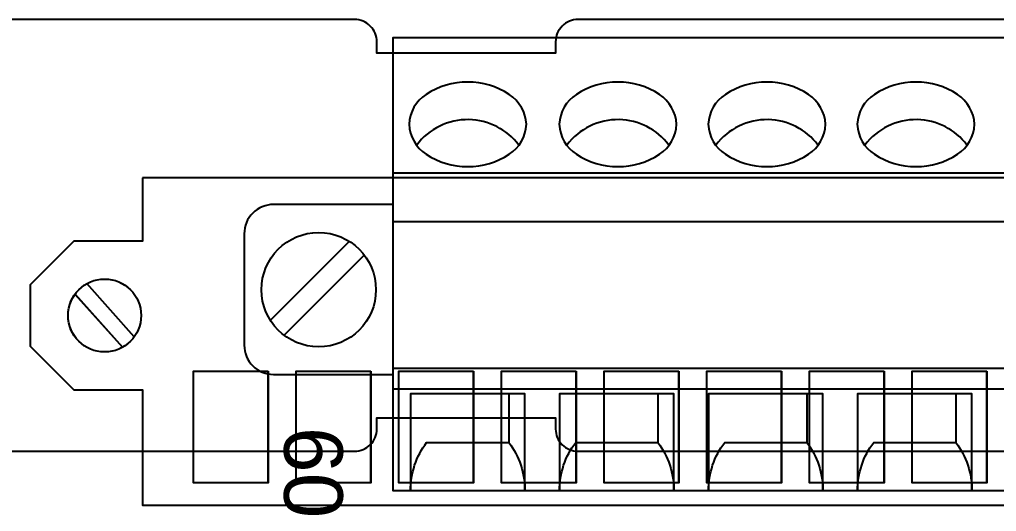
# Model space of a CAD drawing. Extents: x 1.1 to 23.7, y 0.2 to 17.2.
# Drawn here: x 19.324 to 20.636, y 4.388 to 5.049 of the extents above; entities that cross this region are included whole.
import ezdxf

# ---------------------------------------------------------------- set-up
doc = ezdxf.new("R2010")
doc.units = 0
doc.header["$MEASUREMENT"] = 0
for name, color, linetype in [('4_01__0-__NO_CARD', 7, 'CONTINUOUS'), ('4_02__B-___3__DI___4__DO__', 7, 'CONTINUOUS'), ('4_03__1-___4__DI___4__DO', 7, 'CONTINUOUS'), ('4_04__C-___4__DI___4__FHCI', 7, 'CONTINUOUS'), ('4_05__5-___8__AI', 7, 'CONTINUOUS'), ('4_06__6-___4__AI___4__AO', 7, 'CONTINUOUS'), ('4_07__3-___8__DI', 7, 'CONTINUOUS'), ('4_08__D-___4__DI___2__FORM', 7, 'CONTINUOUS'), ('5_01__9-_0-___10__RTD___NO', 7, 'CONTINUOUS'), ('5_02__9-_B-___10__RTD____3', 7, 'CONTINUOUS'), ('5_03__9-_1-___10__RTD____4', 7, 'CONTINUOUS'), ('5_04__9-_C-___10__RTD____4', 7, 'CONTINUOUS'), ('5_05__9-_5-___10__RTD____8', 7, 'CONTINUOUS'), ('5_06__9-_6-___10__RTD____4', 7, 'CONTINUOUS'), ('5_07__9-_71___10__RTD____3', 7, 'CONTINUOUS'), ('5_08__9-_72___10__RTD____5', 7, 'CONTINUOUS'), ('5_09__9-_73___10__RTD____5', 7, 'CONTINUOUS'), ('5_10__9-_74___10__RTD____3', 7, 'CONTINUOUS'), ('5_11__9-_75___10__RTD____5', 7, 'CONTINUOUS'), ('5_12__9-_76___10__RTD____5', 7, 'CONTINUOUS'), ('5_13__9-_3-___10__RTD____8', 7, 'CONTINUOUS'), ('5_14__9-_D-___10__RTD____4', 7, 'CONTINUOUS'), ('6_10__74___3__AVI___4__AFD', 7, 'CONTINUOUS')]:
    doc.layers.add(name, color=color, linetype=linetype)
doc.styles.add('ARIAL', font='arial.ttf')

msp = doc.modelspace()

# ---------------------------------------------------------------- linework, layer by layer
at = {"layer": '4_01__0-__NO_CARD'}
for points in [[(21.0391, 5.0493), (20.0739, 5.0493, 0.414214), (20.044, 5.0194), (20.044, 5.0043), (19.804, 5.0043), (19.804, 5.0194, 0.414214), (19.7741, 5.0493), (18.8789, 5.0493, 0.414214)], [(18.8789, 4.4693), (19.7741, 4.4693, 0.414214), (19.804, 4.4992), (19.804, 4.5143), (20.044, 4.5143), (20.044, 4.4992, 0.414214), (20.0739, 4.4693), (21.0391, 4.4693, 0.414214)]]:
    msp.add_lwpolyline(points, format="xyb", dxfattribs=at)
at = {"layer": '4_02__B-___3__DI___4__DO__'}
msp.add_lwpolyline([(21.426, 5.025), (21.426, 4.4163), (19.826, 4.4163), (19.826, 5.025)], close=True, dxfattribs=at)
for points in [[(19.9817, 4.9486, 0.154167), (19.926, 4.9652, 0.154167), (19.8703, 4.9486, 0.244062), (19.8473, 4.9085, 0.244061), (19.8703, 4.8685, 0.154167), (19.926, 4.8519, 0.154167), (19.9817, 4.8685, 0.24406), (20.0048, 4.9085, 0.236767)], [(20.1833, 4.9486, 0.154167), (20.1276, 4.9651, 0.154167), (20.0719, 4.9486, 0.244062), (20.0488, 4.9085, 0.244061), (20.0719, 4.8684, 0.154167), (20.1276, 4.8519, 0.154167), (20.1833, 4.8684, 0.24406), (20.2063, 4.9085, 0.236767)], [(20.3833, 4.9486, 0.154167), (20.3276, 4.9651, 0.154167), (20.2719, 4.9486, 0.244062), (20.2488, 4.9085, 0.244061), (20.2719, 4.8684, 0.154167), (20.3276, 4.8519, 0.154167), (20.3833, 4.8684, 0.24406), (20.4063, 4.9085, 0.236767)], [(20.5833, 4.9486, 0.154167), (20.5276, 4.9651, 0.154167), (20.4719, 4.9486, 0.244062), (20.4488, 4.9085, 0.244061), (20.4719, 4.8684, 0.154167), (20.5276, 4.8519, 0.154167), (20.5833, 4.8684, 0.24406), (20.6063, 4.9085, 0.236767)]]:
    msp.add_lwpolyline(points, format="xyb", close=True, dxfattribs=at)
for points in [[(19.9948, 4.8807, 0.005828), (19.9945, 4.8806, 0.231198), (19.9276, 4.9148, 0.240907), (19.8575, 4.8806, 0.001746), (19.8574, 4.8805)], [(20.1964, 4.8807, 0.005828), (20.1961, 4.8806, 0.231198), (20.1292, 4.9148, 0.240907), (20.0591, 4.8806, 0.001746), (20.0589, 4.8805)], [(20.3964, 4.8807, 0.005828), (20.3961, 4.8806, 0.231198), (20.3292, 4.9148, 0.240907), (20.2591, 4.8806, 0.001746), (20.2589, 4.8805)], [(20.5964, 4.8807, 0.005828), (20.5961, 4.8806, 0.231198), (20.5292, 4.9148, 0.240907), (20.4591, 4.8806, 0.001746), (20.4589, 4.8805)], [(19.826, 4.8008), (19.6654, 4.8008, 0.414214), (19.626, 4.7615), (19.626, 4.6119, 0.414214), (19.6654, 4.5725), (19.826, 4.5725)], [(19.9811, 4.5463), (19.9811, 4.4812, -0.162987), (20.0028, 4.4162), (20.0028, 4.5463), (19.8492, 4.5463), (19.8492, 4.4163, -0.162853), (19.8709, 4.4812), (19.9811, 4.4812)], [(20.1811, 4.5463), (20.1811, 4.4812, -0.162987), (20.2028, 4.4162), (20.2028, 4.5463), (20.0492, 4.5463), (20.0492, 4.4163, -0.162853), (20.0709, 4.4812), (20.1811, 4.4812)], [(20.3811, 4.5463), (20.3811, 4.4812, -0.162987), (20.4028, 4.4162), (20.4028, 4.5463), (20.2492, 4.5463), (20.2492, 4.4163, -0.162853), (20.2709, 4.4812), (20.3811, 4.4812)], [(20.5811, 4.5463), (20.5811, 4.4812, -0.162987), (20.6028, 4.4162), (20.6028, 4.5463), (20.4492, 4.5463), (20.4492, 4.4163, -0.162853), (20.4709, 4.4812), (20.5811, 4.4812)]]:
    msp.add_lwpolyline(points, format="xyb", dxfattribs=at)
for points in [[(19.826, 4.8434), (21.426, 4.8434)], [(19.826, 4.7779), (21.426, 4.7779)], [(19.6611, 4.6453), (19.7671, 4.7512)], [(19.6795, 4.6253), (19.7871, 4.7329)], [(19.826, 4.5808), (21.426, 4.5808)], [(19.826, 4.553), (21.426, 4.553)]]:
    msp.add_lwpolyline(points, dxfattribs=at)
msp.add_circle((19.726, 4.6864), 0.0768, dxfattribs=at)
at = {"layer": '4_03__1-___4__DI___4__DO'}
msp.add_lwpolyline([(21.426, 5.025), (21.426, 4.4163), (19.826, 4.4163), (19.826, 5.025)], close=True, dxfattribs=at)
for points in [[(19.9817, 4.9486, 0.154167), (19.926, 4.9652, 0.154167), (19.8703, 4.9486, 0.244062), (19.8473, 4.9085, 0.244061), (19.8703, 4.8685, 0.154167), (19.926, 4.8519, 0.154167), (19.9817, 4.8685, 0.24406), (20.0048, 4.9085, 0.236767)], [(20.1833, 4.9486, 0.154167), (20.1276, 4.9651, 0.154167), (20.0719, 4.9486, 0.244062), (20.0488, 4.9085, 0.244061), (20.0719, 4.8684, 0.154167), (20.1276, 4.8519, 0.154167), (20.1833, 4.8684, 0.24406), (20.2063, 4.9085, 0.236767)], [(20.3833, 4.9486, 0.154167), (20.3276, 4.9651, 0.154167), (20.2719, 4.9486, 0.244062), (20.2488, 4.9085, 0.244061), (20.2719, 4.8684, 0.154167), (20.3276, 4.8519, 0.154167), (20.3833, 4.8684, 0.24406), (20.4063, 4.9085, 0.236767)], [(20.5833, 4.9486, 0.154167), (20.5276, 4.9651, 0.154167), (20.4719, 4.9486, 0.244062), (20.4488, 4.9085, 0.244061), (20.4719, 4.8684, 0.154167), (20.5276, 4.8519, 0.154167), (20.5833, 4.8684, 0.24406), (20.6063, 4.9085, 0.236767)]]:
    msp.add_lwpolyline(points, format="xyb", close=True, dxfattribs=at)
for points in [[(19.9948, 4.8807, 0.005828), (19.9945, 4.8806, 0.231198), (19.9276, 4.9148, 0.240907), (19.8575, 4.8806, 0.001746), (19.8574, 4.8805)], [(20.1964, 4.8807, 0.005828), (20.1961, 4.8806, 0.231198), (20.1292, 4.9148, 0.240907), (20.0591, 4.8806, 0.001746), (20.0589, 4.8805)], [(20.3964, 4.8807, 0.005828), (20.3961, 4.8806, 0.231198), (20.3292, 4.9148, 0.240907), (20.2591, 4.8806, 0.001746), (20.2589, 4.8805)], [(20.5964, 4.8807, 0.005828), (20.5961, 4.8806, 0.231198), (20.5292, 4.9148, 0.240907), (20.4591, 4.8806, 0.001746), (20.4589, 4.8805)], [(19.826, 4.8008), (19.6654, 4.8008, 0.414214), (19.626, 4.7615), (19.626, 4.6119, 0.414214), (19.6654, 4.5725), (19.826, 4.5725)], [(19.9811, 4.5463), (19.9811, 4.4812, -0.162987), (20.0028, 4.4162), (20.0028, 4.5463), (19.8492, 4.5463), (19.8492, 4.4163, -0.162853), (19.8709, 4.4812), (19.9811, 4.4812)], [(20.1811, 4.5463), (20.1811, 4.4812, -0.162987), (20.2028, 4.4162), (20.2028, 4.5463), (20.0492, 4.5463), (20.0492, 4.4163, -0.162853), (20.0709, 4.4812), (20.1811, 4.4812)], [(20.3811, 4.5463), (20.3811, 4.4812, -0.162987), (20.4028, 4.4162), (20.4028, 4.5463), (20.2492, 4.5463), (20.2492, 4.4163, -0.162853), (20.2709, 4.4812), (20.3811, 4.4812)], [(20.5811, 4.5463), (20.5811, 4.4812, -0.162987), (20.6028, 4.4162), (20.6028, 4.5463), (20.4492, 4.5463), (20.4492, 4.4163, -0.162853), (20.4709, 4.4812), (20.5811, 4.4812)]]:
    msp.add_lwpolyline(points, format="xyb", dxfattribs=at)
for points in [[(19.826, 4.8434), (21.426, 4.8434)], [(19.826, 4.7779), (21.426, 4.7779)], [(19.6611, 4.6453), (19.7671, 4.7512)], [(19.6795, 4.6253), (19.7871, 4.7329)], [(19.826, 4.5808), (21.426, 4.5808)], [(19.826, 4.553), (21.426, 4.553)]]:
    msp.add_lwpolyline(points, dxfattribs=at)
msp.add_circle((19.726, 4.6864), 0.0768, dxfattribs=at)
at = {"layer": '4_04__C-___4__DI___4__FHCI'}
msp.add_lwpolyline([(21.426, 5.025), (21.426, 4.4163), (19.826, 4.4163), (19.826, 5.025)], close=True, dxfattribs=at)
for points in [[(19.9817, 4.9486, 0.154167), (19.926, 4.9652, 0.154167), (19.8703, 4.9486, 0.244062), (19.8473, 4.9085, 0.244061), (19.8703, 4.8685, 0.154167), (19.926, 4.8519, 0.154167), (19.9817, 4.8685, 0.24406), (20.0048, 4.9085, 0.236767)], [(20.1833, 4.9486, 0.154167), (20.1276, 4.9651, 0.154167), (20.0719, 4.9486, 0.244062), (20.0488, 4.9085, 0.244061), (20.0719, 4.8684, 0.154167), (20.1276, 4.8519, 0.154167), (20.1833, 4.8684, 0.24406), (20.2063, 4.9085, 0.236767)], [(20.3833, 4.9486, 0.154167), (20.3276, 4.9651, 0.154167), (20.2719, 4.9486, 0.244062), (20.2488, 4.9085, 0.244061), (20.2719, 4.8684, 0.154167), (20.3276, 4.8519, 0.154167), (20.3833, 4.8684, 0.24406), (20.4063, 4.9085, 0.236767)], [(20.5833, 4.9486, 0.154167), (20.5276, 4.9651, 0.154167), (20.4719, 4.9486, 0.244062), (20.4488, 4.9085, 0.244061), (20.4719, 4.8684, 0.154167), (20.5276, 4.8519, 0.154167), (20.5833, 4.8684, 0.24406), (20.6063, 4.9085, 0.236767)]]:
    msp.add_lwpolyline(points, format="xyb", close=True, dxfattribs=at)
for points in [[(19.9948, 4.8807, 0.005828), (19.9945, 4.8806, 0.231198), (19.9276, 4.9148, 0.240907), (19.8575, 4.8806, 0.001746), (19.8574, 4.8805)], [(20.1964, 4.8807, 0.005828), (20.1961, 4.8806, 0.231198), (20.1292, 4.9148, 0.240907), (20.0591, 4.8806, 0.001746), (20.0589, 4.8805)], [(20.3964, 4.8807, 0.005828), (20.3961, 4.8806, 0.231198), (20.3292, 4.9148, 0.240907), (20.2591, 4.8806, 0.001746), (20.2589, 4.8805)], [(20.5964, 4.8807, 0.005828), (20.5961, 4.8806, 0.231198), (20.5292, 4.9148, 0.240907), (20.4591, 4.8806, 0.001746), (20.4589, 4.8805)], [(19.826, 4.8008), (19.6654, 4.8008, 0.414214), (19.626, 4.7615), (19.626, 4.6119, 0.414214), (19.6654, 4.5725), (19.826, 4.5725)], [(19.9811, 4.5463), (19.9811, 4.4812, -0.162987), (20.0028, 4.4162), (20.0028, 4.5463), (19.8492, 4.5463), (19.8492, 4.4163, -0.162853), (19.8709, 4.4812), (19.9811, 4.4812)], [(20.1811, 4.5463), (20.1811, 4.4812, -0.162987), (20.2028, 4.4162), (20.2028, 4.5463), (20.0492, 4.5463), (20.0492, 4.4163, -0.162853), (20.0709, 4.4812), (20.1811, 4.4812)], [(20.3811, 4.5463), (20.3811, 4.4812, -0.162987), (20.4028, 4.4162), (20.4028, 4.5463), (20.2492, 4.5463), (20.2492, 4.4163, -0.162853), (20.2709, 4.4812), (20.3811, 4.4812)], [(20.5811, 4.5463), (20.5811, 4.4812, -0.162987), (20.6028, 4.4162), (20.6028, 4.5463), (20.4492, 4.5463), (20.4492, 4.4163, -0.162853), (20.4709, 4.4812), (20.5811, 4.4812)]]:
    msp.add_lwpolyline(points, format="xyb", dxfattribs=at)
for points in [[(19.826, 4.8434), (21.426, 4.8434)], [(19.826, 4.7779), (21.426, 4.7779)], [(19.6611, 4.6453), (19.7671, 4.7512)], [(19.6795, 4.6253), (19.7871, 4.7329)], [(19.826, 4.5808), (21.426, 4.5808)], [(19.826, 4.553), (21.426, 4.553)]]:
    msp.add_lwpolyline(points, dxfattribs=at)
msp.add_circle((19.726, 4.6864), 0.0768, dxfattribs=at)
at = {"layer": '4_05__5-___8__AI'}
msp.add_lwpolyline([(21.426, 5.025), (21.426, 4.4163), (19.826, 4.4163), (19.826, 5.025)], close=True, dxfattribs=at)
for points in [[(19.9817, 4.9486, 0.154167), (19.926, 4.9652, 0.154167), (19.8703, 4.9486, 0.244062), (19.8473, 4.9085, 0.244061), (19.8703, 4.8685, 0.154167), (19.926, 4.8519, 0.154167), (19.9817, 4.8685, 0.24406), (20.0048, 4.9085, 0.236767)], [(20.1833, 4.9486, 0.154167), (20.1276, 4.9651, 0.154167), (20.0719, 4.9486, 0.244062), (20.0488, 4.9085, 0.244061), (20.0719, 4.8684, 0.154167), (20.1276, 4.8519, 0.154167), (20.1833, 4.8684, 0.24406), (20.2063, 4.9085, 0.236767)], [(20.3833, 4.9486, 0.154167), (20.3276, 4.9651, 0.154167), (20.2719, 4.9486, 0.244062), (20.2488, 4.9085, 0.244061), (20.2719, 4.8684, 0.154167), (20.3276, 4.8519, 0.154167), (20.3833, 4.8684, 0.24406), (20.4063, 4.9085, 0.236767)], [(20.5833, 4.9486, 0.154167), (20.5276, 4.9651, 0.154167), (20.4719, 4.9486, 0.244062), (20.4488, 4.9085, 0.244061), (20.4719, 4.8684, 0.154167), (20.5276, 4.8519, 0.154167), (20.5833, 4.8684, 0.24406), (20.6063, 4.9085, 0.236767)]]:
    msp.add_lwpolyline(points, format="xyb", close=True, dxfattribs=at)
for points in [[(19.9948, 4.8807, 0.005828), (19.9945, 4.8806, 0.231198), (19.9276, 4.9148, 0.240907), (19.8575, 4.8806, 0.001746), (19.8574, 4.8805)], [(20.1964, 4.8807, 0.005828), (20.1961, 4.8806, 0.231198), (20.1292, 4.9148, 0.240907), (20.0591, 4.8806, 0.001746), (20.0589, 4.8805)], [(20.3964, 4.8807, 0.005828), (20.3961, 4.8806, 0.231198), (20.3292, 4.9148, 0.240907), (20.2591, 4.8806, 0.001746), (20.2589, 4.8805)], [(20.5964, 4.8807, 0.005828), (20.5961, 4.8806, 0.231198), (20.5292, 4.9148, 0.240907), (20.4591, 4.8806, 0.001746), (20.4589, 4.8805)], [(19.826, 4.8008), (19.6654, 4.8008, 0.414214), (19.626, 4.7615), (19.626, 4.6119, 0.414214), (19.6654, 4.5725), (19.826, 4.5725)], [(19.9811, 4.5463), (19.9811, 4.4812, -0.162987), (20.0028, 4.4162), (20.0028, 4.5463), (19.8492, 4.5463), (19.8492, 4.4163, -0.162853), (19.8709, 4.4812), (19.9811, 4.4812)], [(20.1811, 4.5463), (20.1811, 4.4812, -0.162987), (20.2028, 4.4162), (20.2028, 4.5463), (20.0492, 4.5463), (20.0492, 4.4163, -0.162853), (20.0709, 4.4812), (20.1811, 4.4812)], [(20.3811, 4.5463), (20.3811, 4.4812, -0.162987), (20.4028, 4.4162), (20.4028, 4.5463), (20.2492, 4.5463), (20.2492, 4.4163, -0.162853), (20.2709, 4.4812), (20.3811, 4.4812)], [(20.5811, 4.5463), (20.5811, 4.4812, -0.162987), (20.6028, 4.4162), (20.6028, 4.5463), (20.4492, 4.5463), (20.4492, 4.4163, -0.162853), (20.4709, 4.4812), (20.5811, 4.4812)]]:
    msp.add_lwpolyline(points, format="xyb", dxfattribs=at)
for points in [[(19.826, 4.8434), (21.426, 4.8434)], [(19.826, 4.7779), (21.426, 4.7779)], [(19.6611, 4.6453), (19.7671, 4.7512)], [(19.6795, 4.6253), (19.7871, 4.7329)], [(19.826, 4.5808), (21.426, 4.5808)], [(19.826, 4.553), (21.426, 4.553)]]:
    msp.add_lwpolyline(points, dxfattribs=at)
msp.add_circle((19.726, 4.6864), 0.0768, dxfattribs=at)
at = {"layer": '4_06__6-___4__AI___4__AO'}
msp.add_lwpolyline([(21.426, 5.025), (21.426, 4.4163), (19.826, 4.4163), (19.826, 5.025)], close=True, dxfattribs=at)
for points in [[(19.9817, 4.9486, 0.154167), (19.926, 4.9652, 0.154167), (19.8703, 4.9486, 0.244062), (19.8473, 4.9085, 0.244061), (19.8703, 4.8685, 0.154167), (19.926, 4.8519, 0.154167), (19.9817, 4.8685, 0.24406), (20.0048, 4.9085, 0.236767)], [(20.1833, 4.9486, 0.154167), (20.1276, 4.9651, 0.154167), (20.0719, 4.9486, 0.244062), (20.0488, 4.9085, 0.244061), (20.0719, 4.8684, 0.154167), (20.1276, 4.8519, 0.154167), (20.1833, 4.8684, 0.24406), (20.2063, 4.9085, 0.236767)], [(20.3833, 4.9486, 0.154167), (20.3276, 4.9651, 0.154167), (20.2719, 4.9486, 0.244062), (20.2488, 4.9085, 0.244061), (20.2719, 4.8684, 0.154167), (20.3276, 4.8519, 0.154167), (20.3833, 4.8684, 0.24406), (20.4063, 4.9085, 0.236767)], [(20.5833, 4.9486, 0.154167), (20.5276, 4.9651, 0.154167), (20.4719, 4.9486, 0.244062), (20.4488, 4.9085, 0.244061), (20.4719, 4.8684, 0.154167), (20.5276, 4.8519, 0.154167), (20.5833, 4.8684, 0.24406), (20.6063, 4.9085, 0.236767)]]:
    msp.add_lwpolyline(points, format="xyb", close=True, dxfattribs=at)
for points in [[(19.9948, 4.8807, 0.005828), (19.9945, 4.8806, 0.231198), (19.9276, 4.9148, 0.240907), (19.8575, 4.8806, 0.001746), (19.8574, 4.8805)], [(20.1964, 4.8807, 0.005828), (20.1961, 4.8806, 0.231198), (20.1292, 4.9148, 0.240907), (20.0591, 4.8806, 0.001746), (20.0589, 4.8805)], [(20.3964, 4.8807, 0.005828), (20.3961, 4.8806, 0.231198), (20.3292, 4.9148, 0.240907), (20.2591, 4.8806, 0.001746), (20.2589, 4.8805)], [(20.5964, 4.8807, 0.005828), (20.5961, 4.8806, 0.231198), (20.5292, 4.9148, 0.240907), (20.4591, 4.8806, 0.001746), (20.4589, 4.8805)], [(19.826, 4.8008), (19.6654, 4.8008, 0.414214), (19.626, 4.7615), (19.626, 4.6119, 0.414214), (19.6654, 4.5725), (19.826, 4.5725)], [(19.9811, 4.5463), (19.9811, 4.4812, -0.162987), (20.0028, 4.4162), (20.0028, 4.5463), (19.8492, 4.5463), (19.8492, 4.4163, -0.162853), (19.8709, 4.4812), (19.9811, 4.4812)], [(20.1811, 4.5463), (20.1811, 4.4812, -0.162987), (20.2028, 4.4162), (20.2028, 4.5463), (20.0492, 4.5463), (20.0492, 4.4163, -0.162853), (20.0709, 4.4812), (20.1811, 4.4812)], [(20.3811, 4.5463), (20.3811, 4.4812, -0.162987), (20.4028, 4.4162), (20.4028, 4.5463), (20.2492, 4.5463), (20.2492, 4.4163, -0.162853), (20.2709, 4.4812), (20.3811, 4.4812)], [(20.5811, 4.5463), (20.5811, 4.4812, -0.162987), (20.6028, 4.4162), (20.6028, 4.5463), (20.4492, 4.5463), (20.4492, 4.4163, -0.162853), (20.4709, 4.4812), (20.5811, 4.4812)]]:
    msp.add_lwpolyline(points, format="xyb", dxfattribs=at)
for points in [[(19.826, 4.8434), (21.426, 4.8434)], [(19.826, 4.7779), (21.426, 4.7779)], [(19.6611, 4.6453), (19.7671, 4.7512)], [(19.6795, 4.6253), (19.7871, 4.7329)], [(19.826, 4.5808), (21.426, 4.5808)], [(19.826, 4.553), (21.426, 4.553)]]:
    msp.add_lwpolyline(points, dxfattribs=at)
msp.add_circle((19.726, 4.6864), 0.0768, dxfattribs=at)
at = {"layer": '4_07__3-___8__DI'}
msp.add_lwpolyline([(21.426, 5.025), (21.426, 4.4163), (19.826, 4.4163), (19.826, 5.025)], close=True, dxfattribs=at)
for points in [[(19.9817, 4.9486, 0.154167), (19.926, 4.9652, 0.154167), (19.8703, 4.9486, 0.244062), (19.8473, 4.9085, 0.244061), (19.8703, 4.8685, 0.154167), (19.926, 4.8519, 0.154167), (19.9817, 4.8685, 0.24406), (20.0048, 4.9085, 0.236767)], [(20.1833, 4.9486, 0.154167), (20.1276, 4.9651, 0.154167), (20.0719, 4.9486, 0.244062), (20.0488, 4.9085, 0.244061), (20.0719, 4.8684, 0.154167), (20.1276, 4.8519, 0.154167), (20.1833, 4.8684, 0.24406), (20.2063, 4.9085, 0.236767)], [(20.3833, 4.9486, 0.154167), (20.3276, 4.9651, 0.154167), (20.2719, 4.9486, 0.244062), (20.2488, 4.9085, 0.244061), (20.2719, 4.8684, 0.154167), (20.3276, 4.8519, 0.154167), (20.3833, 4.8684, 0.24406), (20.4063, 4.9085, 0.236767)], [(20.5833, 4.9486, 0.154167), (20.5276, 4.9651, 0.154167), (20.4719, 4.9486, 0.244062), (20.4488, 4.9085, 0.244061), (20.4719, 4.8684, 0.154167), (20.5276, 4.8519, 0.154167), (20.5833, 4.8684, 0.24406), (20.6063, 4.9085, 0.236767)]]:
    msp.add_lwpolyline(points, format="xyb", close=True, dxfattribs=at)
for points in [[(19.9948, 4.8807, 0.005828), (19.9945, 4.8806, 0.231198), (19.9276, 4.9148, 0.240907), (19.8575, 4.8806, 0.001746), (19.8574, 4.8805)], [(20.1964, 4.8807, 0.005828), (20.1961, 4.8806, 0.231198), (20.1292, 4.9148, 0.240907), (20.0591, 4.8806, 0.001746), (20.0589, 4.8805)], [(20.3964, 4.8807, 0.005828), (20.3961, 4.8806, 0.231198), (20.3292, 4.9148, 0.240907), (20.2591, 4.8806, 0.001746), (20.2589, 4.8805)], [(20.5964, 4.8807, 0.005828), (20.5961, 4.8806, 0.231198), (20.5292, 4.9148, 0.240907), (20.4591, 4.8806, 0.001746), (20.4589, 4.8805)], [(19.826, 4.8008), (19.6654, 4.8008, 0.414214), (19.626, 4.7615), (19.626, 4.6119, 0.414214), (19.6654, 4.5725), (19.826, 4.5725)], [(19.9811, 4.5463), (19.9811, 4.4812, -0.162987), (20.0028, 4.4162), (20.0028, 4.5463), (19.8492, 4.5463), (19.8492, 4.4163, -0.162853), (19.8709, 4.4812), (19.9811, 4.4812)], [(20.1811, 4.5463), (20.1811, 4.4812, -0.162987), (20.2028, 4.4162), (20.2028, 4.5463), (20.0492, 4.5463), (20.0492, 4.4163, -0.162853), (20.0709, 4.4812), (20.1811, 4.4812)], [(20.3811, 4.5463), (20.3811, 4.4812, -0.162987), (20.4028, 4.4162), (20.4028, 4.5463), (20.2492, 4.5463), (20.2492, 4.4163, -0.162853), (20.2709, 4.4812), (20.3811, 4.4812)], [(20.5811, 4.5463), (20.5811, 4.4812, -0.162987), (20.6028, 4.4162), (20.6028, 4.5463), (20.4492, 4.5463), (20.4492, 4.4163, -0.162853), (20.4709, 4.4812), (20.5811, 4.4812)]]:
    msp.add_lwpolyline(points, format="xyb", dxfattribs=at)
for points in [[(19.826, 4.8434), (21.426, 4.8434)], [(19.826, 4.7779), (21.426, 4.7779)], [(19.6611, 4.6453), (19.7671, 4.7512)], [(19.6795, 4.6253), (19.7871, 4.7329)], [(19.826, 4.5808), (21.426, 4.5808)], [(19.826, 4.553), (21.426, 4.553)]]:
    msp.add_lwpolyline(points, dxfattribs=at)
msp.add_circle((19.726, 4.6864), 0.0768, dxfattribs=at)
at = {"layer": '4_08__D-___4__DI___2__FORM'}
msp.add_lwpolyline([(21.426, 5.025), (21.426, 4.4163), (19.826, 4.4163), (19.826, 5.025)], close=True, dxfattribs=at)
for points in [[(19.9817, 4.9486, 0.154167), (19.926, 4.9652, 0.154167), (19.8703, 4.9486, 0.244062), (19.8473, 4.9085, 0.244061), (19.8703, 4.8685, 0.154167), (19.926, 4.8519, 0.154167), (19.9817, 4.8685, 0.24406), (20.0048, 4.9085, 0.236767)], [(20.1833, 4.9486, 0.154167), (20.1276, 4.9651, 0.154167), (20.0719, 4.9486, 0.244062), (20.0488, 4.9085, 0.244061), (20.0719, 4.8684, 0.154167), (20.1276, 4.8519, 0.154167), (20.1833, 4.8684, 0.24406), (20.2063, 4.9085, 0.236767)], [(20.3833, 4.9486, 0.154167), (20.3276, 4.9651, 0.154167), (20.2719, 4.9486, 0.244062), (20.2488, 4.9085, 0.244061), (20.2719, 4.8684, 0.154167), (20.3276, 4.8519, 0.154167), (20.3833, 4.8684, 0.24406), (20.4063, 4.9085, 0.236767)], [(20.5833, 4.9486, 0.154167), (20.5276, 4.9651, 0.154167), (20.4719, 4.9486, 0.244062), (20.4488, 4.9085, 0.244061), (20.4719, 4.8684, 0.154167), (20.5276, 4.8519, 0.154167), (20.5833, 4.8684, 0.24406), (20.6063, 4.9085, 0.236767)]]:
    msp.add_lwpolyline(points, format="xyb", close=True, dxfattribs=at)
for points in [[(19.9948, 4.8807, 0.005828), (19.9945, 4.8806, 0.231198), (19.9276, 4.9148, 0.240907), (19.8575, 4.8806, 0.001746), (19.8574, 4.8805)], [(20.1964, 4.8807, 0.005828), (20.1961, 4.8806, 0.231198), (20.1292, 4.9148, 0.240907), (20.0591, 4.8806, 0.001746), (20.0589, 4.8805)], [(20.3964, 4.8807, 0.005828), (20.3961, 4.8806, 0.231198), (20.3292, 4.9148, 0.240907), (20.2591, 4.8806, 0.001746), (20.2589, 4.8805)], [(20.5964, 4.8807, 0.005828), (20.5961, 4.8806, 0.231198), (20.5292, 4.9148, 0.240907), (20.4591, 4.8806, 0.001746), (20.4589, 4.8805)], [(19.826, 4.8008), (19.6654, 4.8008, 0.414214), (19.626, 4.7615), (19.626, 4.6119, 0.414214), (19.6654, 4.5725), (19.826, 4.5725)], [(19.9811, 4.5463), (19.9811, 4.4812, -0.162987), (20.0028, 4.4162), (20.0028, 4.5463), (19.8492, 4.5463), (19.8492, 4.4163, -0.162853), (19.8709, 4.4812), (19.9811, 4.4812)], [(20.1811, 4.5463), (20.1811, 4.4812, -0.162987), (20.2028, 4.4162), (20.2028, 4.5463), (20.0492, 4.5463), (20.0492, 4.4163, -0.162853), (20.0709, 4.4812), (20.1811, 4.4812)], [(20.3811, 4.5463), (20.3811, 4.4812, -0.162987), (20.4028, 4.4162), (20.4028, 4.5463), (20.2492, 4.5463), (20.2492, 4.4163, -0.162853), (20.2709, 4.4812), (20.3811, 4.4812)], [(20.5811, 4.5463), (20.5811, 4.4812, -0.162987), (20.6028, 4.4162), (20.6028, 4.5463), (20.4492, 4.5463), (20.4492, 4.4163, -0.162853), (20.4709, 4.4812), (20.5811, 4.4812)]]:
    msp.add_lwpolyline(points, format="xyb", dxfattribs=at)
for points in [[(19.826, 4.8434), (21.426, 4.8434)], [(19.826, 4.7779), (21.426, 4.7779)], [(19.6611, 4.6453), (19.7671, 4.7512)], [(19.6795, 4.6253), (19.7871, 4.7329)], [(19.826, 4.5808), (21.426, 4.5808)], [(19.826, 4.553), (21.426, 4.553)]]:
    msp.add_lwpolyline(points, dxfattribs=at)
msp.add_circle((19.726, 4.6864), 0.0768, dxfattribs=at)
at = {"layer": '5_01__9-_0-___10__RTD___NO'}
for points in [[(19.4896, 4.8367), (19.4896, 4.7517), (19.3972, 4.7517), (19.3386, 4.6931), (19.3386, 4.6103), (19.3972, 4.5517), (19.4896, 4.5517), (19.4896, 4.3967), (21.6552, 4.3967), (21.6552, 4.5517), (21.7476, 4.5517), (21.8062, 4.6103), (21.8062, 4.6931), (21.7476, 4.7517), (21.6552, 4.7517), (21.6552, 4.8367), (19.4896, 4.8367)], [(19.4782, 4.6229), (19.4147, 4.6945)], [(19.3989, 4.6805), (19.4625, 4.609)], [(19.6579, 4.5767), (19.6579, 4.4267), (19.5579, 4.4267), (19.5579, 4.5767), (19.6579, 4.5767)], [(19.7957, 4.5767), (19.7957, 4.4267), (19.6957, 4.4267), (19.6957, 4.5767), (19.7957, 4.5767)], [(19.9335, 4.5767), (19.9335, 4.4267), (19.8335, 4.4267), (19.8335, 4.5767), (19.9335, 4.5767)], [(20.0713, 4.5767), (20.0713, 4.4267), (19.9713, 4.4267), (19.9713, 4.5767), (20.0713, 4.5767)], [(20.2091, 4.5767), (20.2091, 4.4267), (20.1091, 4.4267), (20.1091, 4.5767), (20.2091, 4.5767)], [(20.3469, 4.5767), (20.3469, 4.4267), (20.2469, 4.4267), (20.2469, 4.5767), (20.3469, 4.5767)], [(20.4847, 4.5767), (20.4847, 4.4267), (20.3847, 4.4267), (20.3847, 4.5767), (20.4847, 4.5767)], [(20.6225, 4.5767), (20.6225, 4.4267), (20.5225, 4.4267), (20.5225, 4.5767), (20.6225, 4.5767)]]:
    msp.add_lwpolyline(points, dxfattribs=at)
msp.add_circle((19.4386, 4.6517), 0.049, dxfattribs=at)
at = {"layer": '5_02__9-_B-___10__RTD____3'}
for points in [[(19.4896, 4.8367), (19.4896, 4.7517), (19.3972, 4.7517), (19.3386, 4.6931), (19.3386, 4.6103), (19.3972, 4.5517), (19.4896, 4.5517), (19.4896, 4.3967), (21.6552, 4.3967), (21.6552, 4.5517), (21.7476, 4.5517), (21.8062, 4.6103), (21.8062, 4.6931), (21.7476, 4.7517), (21.6552, 4.7517), (21.6552, 4.8367), (19.4896, 4.8367)], [(19.4782, 4.6229), (19.4147, 4.6945)], [(19.3989, 4.6805), (19.4625, 4.609)], [(19.6579, 4.5767), (19.6579, 4.4267), (19.5579, 4.4267), (19.5579, 4.5767), (19.6579, 4.5767)], [(19.7957, 4.5767), (19.7957, 4.4267), (19.6957, 4.4267), (19.6957, 4.5767), (19.7957, 4.5767)], [(19.9335, 4.5767), (19.9335, 4.4267), (19.8335, 4.4267), (19.8335, 4.5767), (19.9335, 4.5767)], [(20.0713, 4.5767), (20.0713, 4.4267), (19.9713, 4.4267), (19.9713, 4.5767), (20.0713, 4.5767)], [(20.2091, 4.5767), (20.2091, 4.4267), (20.1091, 4.4267), (20.1091, 4.5767), (20.2091, 4.5767)], [(20.3469, 4.5767), (20.3469, 4.4267), (20.2469, 4.4267), (20.2469, 4.5767), (20.3469, 4.5767)], [(20.4847, 4.5767), (20.4847, 4.4267), (20.3847, 4.4267), (20.3847, 4.5767), (20.4847, 4.5767)], [(20.6225, 4.5767), (20.6225, 4.4267), (20.5225, 4.4267), (20.5225, 4.5767), (20.6225, 4.5767)]]:
    msp.add_lwpolyline(points, dxfattribs=at)
msp.add_circle((19.4386, 4.6517), 0.049, dxfattribs=at)
at = {"layer": '5_03__9-_1-___10__RTD____4'}
for points in [[(19.4896, 4.8367), (19.4896, 4.7517), (19.3972, 4.7517), (19.3386, 4.6931), (19.3386, 4.6103), (19.3972, 4.5517), (19.4896, 4.5517), (19.4896, 4.3967), (21.6552, 4.3967), (21.6552, 4.5517), (21.7476, 4.5517), (21.8062, 4.6103), (21.8062, 4.6931), (21.7476, 4.7517), (21.6552, 4.7517), (21.6552, 4.8367), (19.4896, 4.8367)], [(19.4782, 4.6229), (19.4147, 4.6945)], [(19.3989, 4.6805), (19.4625, 4.609)], [(19.6579, 4.5767), (19.6579, 4.4267), (19.5579, 4.4267), (19.5579, 4.5767), (19.6579, 4.5767)], [(19.7957, 4.5767), (19.7957, 4.4267), (19.6957, 4.4267), (19.6957, 4.5767), (19.7957, 4.5767)], [(19.9335, 4.5767), (19.9335, 4.4267), (19.8335, 4.4267), (19.8335, 4.5767), (19.9335, 4.5767)], [(20.0713, 4.5767), (20.0713, 4.4267), (19.9713, 4.4267), (19.9713, 4.5767), (20.0713, 4.5767)], [(20.2091, 4.5767), (20.2091, 4.4267), (20.1091, 4.4267), (20.1091, 4.5767), (20.2091, 4.5767)], [(20.3469, 4.5767), (20.3469, 4.4267), (20.2469, 4.4267), (20.2469, 4.5767), (20.3469, 4.5767)], [(20.4847, 4.5767), (20.4847, 4.4267), (20.3847, 4.4267), (20.3847, 4.5767), (20.4847, 4.5767)], [(20.6225, 4.5767), (20.6225, 4.4267), (20.5225, 4.4267), (20.5225, 4.5767), (20.6225, 4.5767)]]:
    msp.add_lwpolyline(points, dxfattribs=at)
msp.add_circle((19.4386, 4.6517), 0.049, dxfattribs=at)
at = {"layer": '5_04__9-_C-___10__RTD____4'}
for points in [[(19.4896, 4.8367), (19.4896, 4.7517), (19.3972, 4.7517), (19.3386, 4.6931), (19.3386, 4.6103), (19.3972, 4.5517), (19.4896, 4.5517), (19.4896, 4.3967), (21.6552, 4.3967), (21.6552, 4.5517), (21.7476, 4.5517), (21.8062, 4.6103), (21.8062, 4.6931), (21.7476, 4.7517), (21.6552, 4.7517), (21.6552, 4.8367), (19.4896, 4.8367)], [(19.4782, 4.6229), (19.4147, 4.6945)], [(19.3989, 4.6805), (19.4625, 4.609)], [(19.6579, 4.5767), (19.6579, 4.4267), (19.5579, 4.4267), (19.5579, 4.5767), (19.6579, 4.5767)], [(19.7957, 4.5767), (19.7957, 4.4267), (19.6957, 4.4267), (19.6957, 4.5767), (19.7957, 4.5767)], [(19.9335, 4.5767), (19.9335, 4.4267), (19.8335, 4.4267), (19.8335, 4.5767), (19.9335, 4.5767)], [(20.0713, 4.5767), (20.0713, 4.4267), (19.9713, 4.4267), (19.9713, 4.5767), (20.0713, 4.5767)], [(20.2091, 4.5767), (20.2091, 4.4267), (20.1091, 4.4267), (20.1091, 4.5767), (20.2091, 4.5767)], [(20.3469, 4.5767), (20.3469, 4.4267), (20.2469, 4.4267), (20.2469, 4.5767), (20.3469, 4.5767)], [(20.4847, 4.5767), (20.4847, 4.4267), (20.3847, 4.4267), (20.3847, 4.5767), (20.4847, 4.5767)], [(20.6225, 4.5767), (20.6225, 4.4267), (20.5225, 4.4267), (20.5225, 4.5767), (20.6225, 4.5767)]]:
    msp.add_lwpolyline(points, dxfattribs=at)
msp.add_circle((19.4386, 4.6517), 0.049, dxfattribs=at)
at = {"layer": '5_05__9-_5-___10__RTD____8'}
for points in [[(19.4896, 4.8367), (19.4896, 4.7517), (19.3972, 4.7517), (19.3386, 4.6931), (19.3386, 4.6103), (19.3972, 4.5517), (19.4896, 4.5517), (19.4896, 4.3967), (21.6552, 4.3967), (21.6552, 4.5517), (21.7476, 4.5517), (21.8062, 4.6103), (21.8062, 4.6931), (21.7476, 4.7517), (21.6552, 4.7517), (21.6552, 4.8367), (19.4896, 4.8367)], [(19.4782, 4.6229), (19.4147, 4.6945)], [(19.3989, 4.6805), (19.4625, 4.609)], [(19.6579, 4.5767), (19.6579, 4.4267), (19.5579, 4.4267), (19.5579, 4.5767), (19.6579, 4.5767)], [(19.7957, 4.5767), (19.7957, 4.4267), (19.6957, 4.4267), (19.6957, 4.5767), (19.7957, 4.5767)], [(19.9335, 4.5767), (19.9335, 4.4267), (19.8335, 4.4267), (19.8335, 4.5767), (19.9335, 4.5767)], [(20.0713, 4.5767), (20.0713, 4.4267), (19.9713, 4.4267), (19.9713, 4.5767), (20.0713, 4.5767)], [(20.2091, 4.5767), (20.2091, 4.4267), (20.1091, 4.4267), (20.1091, 4.5767), (20.2091, 4.5767)], [(20.3469, 4.5767), (20.3469, 4.4267), (20.2469, 4.4267), (20.2469, 4.5767), (20.3469, 4.5767)], [(20.4847, 4.5767), (20.4847, 4.4267), (20.3847, 4.4267), (20.3847, 4.5767), (20.4847, 4.5767)], [(20.6225, 4.5767), (20.6225, 4.4267), (20.5225, 4.4267), (20.5225, 4.5767), (20.6225, 4.5767)]]:
    msp.add_lwpolyline(points, dxfattribs=at)
msp.add_circle((19.4386, 4.6517), 0.049, dxfattribs=at)
at = {"layer": '5_06__9-_6-___10__RTD____4'}
for points in [[(19.4896, 4.8367), (19.4896, 4.7517), (19.3972, 4.7517), (19.3386, 4.6931), (19.3386, 4.6103), (19.3972, 4.5517), (19.4896, 4.5517), (19.4896, 4.3967), (21.6552, 4.3967), (21.6552, 4.5517), (21.7476, 4.5517), (21.8062, 4.6103), (21.8062, 4.6931), (21.7476, 4.7517), (21.6552, 4.7517), (21.6552, 4.8367), (19.4896, 4.8367)], [(19.4782, 4.6229), (19.4147, 4.6945)], [(19.3989, 4.6805), (19.4625, 4.609)], [(19.6579, 4.5767), (19.6579, 4.4267), (19.5579, 4.4267), (19.5579, 4.5767), (19.6579, 4.5767)], [(19.7957, 4.5767), (19.7957, 4.4267), (19.6957, 4.4267), (19.6957, 4.5767), (19.7957, 4.5767)], [(19.9335, 4.5767), (19.9335, 4.4267), (19.8335, 4.4267), (19.8335, 4.5767), (19.9335, 4.5767)], [(20.0713, 4.5767), (20.0713, 4.4267), (19.9713, 4.4267), (19.9713, 4.5767), (20.0713, 4.5767)], [(20.2091, 4.5767), (20.2091, 4.4267), (20.1091, 4.4267), (20.1091, 4.5767), (20.2091, 4.5767)], [(20.3469, 4.5767), (20.3469, 4.4267), (20.2469, 4.4267), (20.2469, 4.5767), (20.3469, 4.5767)], [(20.4847, 4.5767), (20.4847, 4.4267), (20.3847, 4.4267), (20.3847, 4.5767), (20.4847, 4.5767)], [(20.6225, 4.5767), (20.6225, 4.4267), (20.5225, 4.4267), (20.5225, 4.5767), (20.6225, 4.5767)]]:
    msp.add_lwpolyline(points, dxfattribs=at)
msp.add_circle((19.4386, 4.6517), 0.049, dxfattribs=at)
at = {"layer": '5_07__9-_71___10__RTD____3'}
for points in [[(19.4896, 4.8367), (19.4896, 4.7517), (19.3972, 4.7517), (19.3386, 4.6931), (19.3386, 4.6103), (19.3972, 4.5517), (19.4896, 4.5517), (19.4896, 4.3967), (21.6552, 4.3967), (21.6552, 4.5517), (21.7476, 4.5517), (21.8062, 4.6103), (21.8062, 4.6931), (21.7476, 4.7517), (21.6552, 4.7517), (21.6552, 4.8367), (19.4896, 4.8367)], [(19.4782, 4.6229), (19.4147, 4.6945)], [(19.3989, 4.6805), (19.4625, 4.609)], [(19.6579, 4.5767), (19.6579, 4.4267), (19.5579, 4.4267), (19.5579, 4.5767), (19.6579, 4.5767)], [(19.7957, 4.5767), (19.7957, 4.4267), (19.6957, 4.4267), (19.6957, 4.5767), (19.7957, 4.5767)], [(19.9335, 4.5767), (19.9335, 4.4267), (19.8335, 4.4267), (19.8335, 4.5767), (19.9335, 4.5767)], [(20.0713, 4.5767), (20.0713, 4.4267), (19.9713, 4.4267), (19.9713, 4.5767), (20.0713, 4.5767)], [(20.2091, 4.5767), (20.2091, 4.4267), (20.1091, 4.4267), (20.1091, 4.5767), (20.2091, 4.5767)], [(20.3469, 4.5767), (20.3469, 4.4267), (20.2469, 4.4267), (20.2469, 4.5767), (20.3469, 4.5767)], [(20.4847, 4.5767), (20.4847, 4.4267), (20.3847, 4.4267), (20.3847, 4.5767), (20.4847, 4.5767)], [(20.6225, 4.5767), (20.6225, 4.4267), (20.5225, 4.4267), (20.5225, 4.5767), (20.6225, 4.5767)]]:
    msp.add_lwpolyline(points, dxfattribs=at)
msp.add_circle((19.4386, 4.6517), 0.049, dxfattribs=at)
at = {"layer": '5_08__9-_72___10__RTD____5'}
for points in [[(19.4896, 4.8367), (19.4896, 4.7517), (19.3972, 4.7517), (19.3386, 4.6931), (19.3386, 4.6103), (19.3972, 4.5517), (19.4896, 4.5517), (19.4896, 4.3967), (21.6552, 4.3967), (21.6552, 4.5517), (21.7476, 4.5517), (21.8062, 4.6103), (21.8062, 4.6931), (21.7476, 4.7517), (21.6552, 4.7517), (21.6552, 4.8367), (19.4896, 4.8367)], [(19.4782, 4.6229), (19.4147, 4.6945)], [(19.3989, 4.6805), (19.4625, 4.609)], [(19.6579, 4.5767), (19.6579, 4.4267), (19.5579, 4.4267), (19.5579, 4.5767), (19.6579, 4.5767)], [(19.7957, 4.5767), (19.7957, 4.4267), (19.6957, 4.4267), (19.6957, 4.5767), (19.7957, 4.5767)], [(19.9335, 4.5767), (19.9335, 4.4267), (19.8335, 4.4267), (19.8335, 4.5767), (19.9335, 4.5767)], [(20.0713, 4.5767), (20.0713, 4.4267), (19.9713, 4.4267), (19.9713, 4.5767), (20.0713, 4.5767)], [(20.2091, 4.5767), (20.2091, 4.4267), (20.1091, 4.4267), (20.1091, 4.5767), (20.2091, 4.5767)], [(20.3469, 4.5767), (20.3469, 4.4267), (20.2469, 4.4267), (20.2469, 4.5767), (20.3469, 4.5767)], [(20.4847, 4.5767), (20.4847, 4.4267), (20.3847, 4.4267), (20.3847, 4.5767), (20.4847, 4.5767)], [(20.6225, 4.5767), (20.6225, 4.4267), (20.5225, 4.4267), (20.5225, 4.5767), (20.6225, 4.5767)]]:
    msp.add_lwpolyline(points, dxfattribs=at)
msp.add_circle((19.4386, 4.6517), 0.049, dxfattribs=at)
at = {"layer": '5_09__9-_73___10__RTD____5'}
for points in [[(19.4896, 4.8367), (19.4896, 4.7517), (19.3972, 4.7517), (19.3386, 4.6931), (19.3386, 4.6103), (19.3972, 4.5517), (19.4896, 4.5517), (19.4896, 4.3967), (21.6552, 4.3967), (21.6552, 4.5517), (21.7476, 4.5517), (21.8062, 4.6103), (21.8062, 4.6931), (21.7476, 4.7517), (21.6552, 4.7517), (21.6552, 4.8367), (19.4896, 4.8367)], [(19.4782, 4.6229), (19.4147, 4.6945)], [(19.3989, 4.6805), (19.4625, 4.609)], [(19.6579, 4.5767), (19.6579, 4.4267), (19.5579, 4.4267), (19.5579, 4.5767), (19.6579, 4.5767)], [(19.7957, 4.5767), (19.7957, 4.4267), (19.6957, 4.4267), (19.6957, 4.5767), (19.7957, 4.5767)], [(19.9335, 4.5767), (19.9335, 4.4267), (19.8335, 4.4267), (19.8335, 4.5767), (19.9335, 4.5767)], [(20.0713, 4.5767), (20.0713, 4.4267), (19.9713, 4.4267), (19.9713, 4.5767), (20.0713, 4.5767)], [(20.2091, 4.5767), (20.2091, 4.4267), (20.1091, 4.4267), (20.1091, 4.5767), (20.2091, 4.5767)], [(20.3469, 4.5767), (20.3469, 4.4267), (20.2469, 4.4267), (20.2469, 4.5767), (20.3469, 4.5767)], [(20.4847, 4.5767), (20.4847, 4.4267), (20.3847, 4.4267), (20.3847, 4.5767), (20.4847, 4.5767)], [(20.6225, 4.5767), (20.6225, 4.4267), (20.5225, 4.4267), (20.5225, 4.5767), (20.6225, 4.5767)]]:
    msp.add_lwpolyline(points, dxfattribs=at)
msp.add_circle((19.4386, 4.6517), 0.049, dxfattribs=at)
at = {"layer": '5_10__9-_74___10__RTD____3'}
for points in [[(19.4897, 4.8367), (19.4897, 4.7517), (19.3973, 4.7517), (19.3387, 4.6931), (19.3387, 4.6103), (19.3973, 4.5517), (19.4897, 4.5517), (19.4897, 4.3967), (21.6553, 4.3967), (21.6553, 4.5517), (21.7477, 4.5517), (21.8063, 4.6103), (21.8063, 4.6931), (21.7477, 4.7517), (21.6553, 4.7517), (21.6553, 4.8367), (19.4897, 4.8367)], [(19.4783, 4.6229), (19.4148, 4.6945)], [(19.3991, 4.6805), (19.4626, 4.609)], [(19.658, 4.5767), (19.658, 4.4267), (19.558, 4.4267), (19.558, 4.5767), (19.658, 4.5767)], [(19.7958, 4.5767), (19.7958, 4.4267), (19.6958, 4.4267), (19.6958, 4.5767), (19.7958, 4.5767)], [(19.9336, 4.5767), (19.9336, 4.4267), (19.8336, 4.4267), (19.8336, 4.5767), (19.9336, 4.5767)], [(20.0714, 4.5767), (20.0714, 4.4267), (19.9714, 4.4267), (19.9714, 4.5767), (20.0714, 4.5767)], [(20.2092, 4.5767), (20.2092, 4.4267), (20.1092, 4.4267), (20.1092, 4.5767), (20.2092, 4.5767)], [(20.347, 4.5767), (20.347, 4.4267), (20.247, 4.4267), (20.247, 4.5767), (20.347, 4.5767)], [(20.4848, 4.5767), (20.4848, 4.4267), (20.3848, 4.4267), (20.3848, 4.5767), (20.4848, 4.5767)], [(20.6226, 4.5767), (20.6226, 4.4267), (20.5226, 4.4267), (20.5226, 4.5767), (20.6226, 4.5767)]]:
    msp.add_lwpolyline(points, dxfattribs=at)
msp.add_circle((19.4387, 4.6517), 0.049, dxfattribs=at)
at = {"layer": '5_11__9-_75___10__RTD____5'}
for points in [[(19.4897, 4.8367), (19.4897, 4.7517), (19.3973, 4.7517), (19.3387, 4.6931), (19.3387, 4.6103), (19.3973, 4.5517), (19.4897, 4.5517), (19.4897, 4.3967), (21.6553, 4.3967), (21.6553, 4.5517), (21.7477, 4.5517), (21.8063, 4.6103), (21.8063, 4.6931), (21.7477, 4.7517), (21.6553, 4.7517), (21.6553, 4.8367), (19.4897, 4.8367)], [(19.4783, 4.6229), (19.4148, 4.6945)], [(19.3991, 4.6805), (19.4626, 4.609)], [(19.658, 4.5767), (19.658, 4.4267), (19.558, 4.4267), (19.558, 4.5767), (19.658, 4.5767)], [(19.7958, 4.5767), (19.7958, 4.4267), (19.6958, 4.4267), (19.6958, 4.5767), (19.7958, 4.5767)], [(19.9336, 4.5767), (19.9336, 4.4267), (19.8336, 4.4267), (19.8336, 4.5767), (19.9336, 4.5767)], [(20.0714, 4.5767), (20.0714, 4.4267), (19.9714, 4.4267), (19.9714, 4.5767), (20.0714, 4.5767)], [(20.2092, 4.5767), (20.2092, 4.4267), (20.1092, 4.4267), (20.1092, 4.5767), (20.2092, 4.5767)], [(20.347, 4.5767), (20.347, 4.4267), (20.247, 4.4267), (20.247, 4.5767), (20.347, 4.5767)], [(20.4848, 4.5767), (20.4848, 4.4267), (20.3848, 4.4267), (20.3848, 4.5767), (20.4848, 4.5767)], [(20.6226, 4.5767), (20.6226, 4.4267), (20.5226, 4.4267), (20.5226, 4.5767), (20.6226, 4.5767)]]:
    msp.add_lwpolyline(points, dxfattribs=at)
msp.add_circle((19.4387, 4.6517), 0.049, dxfattribs=at)
at = {"layer": '5_12__9-_76___10__RTD____5'}
for points in [[(19.4897, 4.8367), (19.4897, 4.7517), (19.3973, 4.7517), (19.3387, 4.6931), (19.3387, 4.6103), (19.3973, 4.5517), (19.4897, 4.5517), (19.4897, 4.3967), (21.6553, 4.3967), (21.6553, 4.5517), (21.7477, 4.5517), (21.8063, 4.6103), (21.8063, 4.6931), (21.7477, 4.7517), (21.6553, 4.7517), (21.6553, 4.8367), (19.4897, 4.8367)], [(19.4783, 4.6229), (19.4148, 4.6945)], [(19.3991, 4.6805), (19.4626, 4.609)], [(19.658, 4.5767), (19.658, 4.4267), (19.558, 4.4267), (19.558, 4.5767), (19.658, 4.5767)], [(19.7958, 4.5767), (19.7958, 4.4267), (19.6958, 4.4267), (19.6958, 4.5767), (19.7958, 4.5767)], [(19.9336, 4.5767), (19.9336, 4.4267), (19.8336, 4.4267), (19.8336, 4.5767), (19.9336, 4.5767)], [(20.0714, 4.5767), (20.0714, 4.4267), (19.9714, 4.4267), (19.9714, 4.5767), (20.0714, 4.5767)], [(20.2092, 4.5767), (20.2092, 4.4267), (20.1092, 4.4267), (20.1092, 4.5767), (20.2092, 4.5767)], [(20.347, 4.5767), (20.347, 4.4267), (20.247, 4.4267), (20.247, 4.5767), (20.347, 4.5767)], [(20.4848, 4.5767), (20.4848, 4.4267), (20.3848, 4.4267), (20.3848, 4.5767), (20.4848, 4.5767)], [(20.6226, 4.5767), (20.6226, 4.4267), (20.5226, 4.4267), (20.5226, 4.5767), (20.6226, 4.5767)]]:
    msp.add_lwpolyline(points, dxfattribs=at)
msp.add_circle((19.4387, 4.6517), 0.049, dxfattribs=at)
at = {"layer": '5_13__9-_3-___10__RTD____8'}
for points in [[(19.4897, 4.8367), (19.4897, 4.7517), (19.3973, 4.7517), (19.3387, 4.6931), (19.3387, 4.6103), (19.3973, 4.5517), (19.4897, 4.5517), (19.4897, 4.3967), (21.6553, 4.3967), (21.6553, 4.5517), (21.7477, 4.5517), (21.8063, 4.6103), (21.8063, 4.6931), (21.7477, 4.7517), (21.6553, 4.7517), (21.6553, 4.8367), (19.4897, 4.8367)], [(19.4783, 4.6229), (19.4148, 4.6945)], [(19.3991, 4.6805), (19.4626, 4.609)], [(19.658, 4.5767), (19.658, 4.4267), (19.558, 4.4267), (19.558, 4.5767), (19.658, 4.5767)], [(19.7958, 4.5767), (19.7958, 4.4267), (19.6958, 4.4267), (19.6958, 4.5767), (19.7958, 4.5767)], [(19.9336, 4.5767), (19.9336, 4.4267), (19.8336, 4.4267), (19.8336, 4.5767), (19.9336, 4.5767)], [(20.0714, 4.5767), (20.0714, 4.4267), (19.9714, 4.4267), (19.9714, 4.5767), (20.0714, 4.5767)], [(20.2092, 4.5767), (20.2092, 4.4267), (20.1092, 4.4267), (20.1092, 4.5767), (20.2092, 4.5767)], [(20.347, 4.5767), (20.347, 4.4267), (20.247, 4.4267), (20.247, 4.5767), (20.347, 4.5767)], [(20.4848, 4.5767), (20.4848, 4.4267), (20.3848, 4.4267), (20.3848, 4.5767), (20.4848, 4.5767)], [(20.6226, 4.5767), (20.6226, 4.4267), (20.5226, 4.4267), (20.5226, 4.5767), (20.6226, 4.5767)]]:
    msp.add_lwpolyline(points, dxfattribs=at)
msp.add_circle((19.4387, 4.6517), 0.049, dxfattribs=at)
at = {"layer": '5_14__9-_D-___10__RTD____4'}
for points in [[(19.4897, 4.8367), (19.4897, 4.7517), (19.3973, 4.7517), (19.3387, 4.6931), (19.3387, 4.6103), (19.3973, 4.5517), (19.4897, 4.5517), (19.4897, 4.3967), (21.6553, 4.3967), (21.6553, 4.5517), (21.7477, 4.5517), (21.8063, 4.6103), (21.8063, 4.6931), (21.7477, 4.7517), (21.6553, 4.7517), (21.6553, 4.8367), (19.4897, 4.8367)], [(19.4783, 4.6229), (19.4148, 4.6945)], [(19.3991, 4.6805), (19.4626, 4.609)], [(19.658, 4.5767), (19.658, 4.4267), (19.558, 4.4267), (19.558, 4.5767), (19.658, 4.5767)], [(19.7958, 4.5767), (19.7958, 4.4267), (19.6958, 4.4267), (19.6958, 4.5767), (19.7958, 4.5767)], [(19.9336, 4.5767), (19.9336, 4.4267), (19.8336, 4.4267), (19.8336, 4.5767), (19.9336, 4.5767)], [(20.0714, 4.5767), (20.0714, 4.4267), (19.9714, 4.4267), (19.9714, 4.5767), (20.0714, 4.5767)], [(20.2092, 4.5767), (20.2092, 4.4267), (20.1092, 4.4267), (20.1092, 4.5767), (20.2092, 4.5767)], [(20.347, 4.5767), (20.347, 4.4267), (20.247, 4.4267), (20.247, 4.5767), (20.347, 4.5767)], [(20.4848, 4.5767), (20.4848, 4.4267), (20.3848, 4.4267), (20.3848, 4.5767), (20.4848, 4.5767)], [(20.6226, 4.5767), (20.6226, 4.4267), (20.5226, 4.4267), (20.5226, 4.5767), (20.6226, 4.5767)]]:
    msp.add_lwpolyline(points, dxfattribs=at)
msp.add_circle((19.4387, 4.6517), 0.049, dxfattribs=at)

# ---------------------------------------------------------------- texts
at = {"layer": '6_10__74___3__AVI___4__AFD', "style": 'ARIAL'}
msp.add_text('D09', height=0.07867, rotation=90, dxfattribs=at).set_placement((19.7583, 4.3))

doc.saveas('drawing.dxf')
